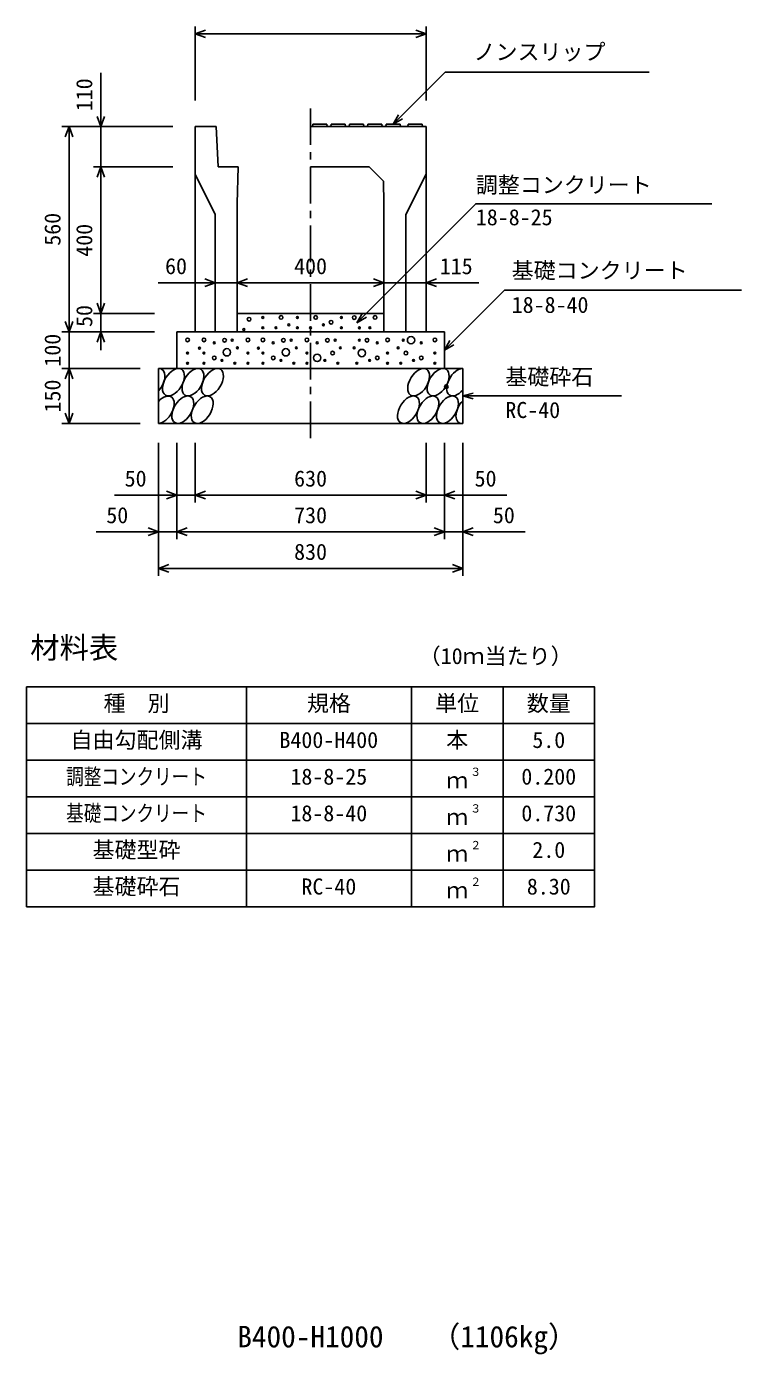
# Model space of a CAD drawing. Units: millimetres, scale not verified. Extents: x -16800 to 16800, y -5940 to 5940.
# Drawn here: x 2432 to 4382, y 32 to 3656 of the extents above; entities that cross this region are included whole.
import ezdxf
from ezdxf.enums import TextEntityAlignment as Align

# ---------------------------------------------------------------- set-up
doc = ezdxf.new("R2010")
doc.units = ezdxf.units.MM
doc.header["$LTSCALE"] = 20
doc.header["$PDMODE"] = 32
doc.header["$PDSIZE"] = 10
doc.linetypes.add('CHAIN1', pattern=[8, 5, -1, 1, -1])
for name, color, linetype, lineweight in [('0-0_DIM', 7, 'Continuous', 25), ('0-2_HATCH', 6, 'Continuous', 25), ('0-3_HYO', 3, 'Continuous', 25), ('0-4_HYO2', 4, 'Continuous', 25), ('0-5_OUTLINE', 3, 'Continuous', 25), ('0-6_TXT', 7, 'Continuous', 25)]:
    doc.layers.add(name, color=color, linetype=linetype, lineweight=lineweight)
doc.layers.add('0-A__0-0_', color=4, linetype='Continuous')
doc.styles.add('ＭＳ ゴシック', font='')
doc.styles.get('ＭＳ ゴシック').set_extended_font_data('MS Gothic')

msp = doc.modelspace()

# ---------------------------------------------------------------- linework, layer by layer
at = {"layer": '0-0_DIM'}
for p, q in [((2891.78, 3655.74), (2891.78, 3454)), ((3521.78, 3635.74), (2891.78, 3635.74)), ((3521.78, 3655.74), (3521.78, 3454)), ((2634.25, 3529.69), (2634.25, 3382.53)), ((3431.78, 3389.03), (3574, 3531.25)), ((4130.88, 3531.25), (3574, 3531.25)), ((3431.78, 3389.03), (3446.78, 3415.01)), ((2527.58, 3382.53), (2830.91, 3382.53)), ((2547.58, 3382.53), (2547.58, 2822.53)), ((2634.25, 3272.53), (2634.25, 3382.53)), ((3431.78, 3389.03), (3457.76, 3404.03)), ((2614.25, 3272.53), (2830.91, 3272.53)), ((2634.25, 2872.53), (2634.25, 3272.53)), ((2946.78, 2956.74), (2790.6, 2956.74)), ((2946.78, 2956.74), (3006.78, 2956.74)), ((3006.78, 2956.74), (3406.78, 2956.74)), ((3406.78, 2956.74), (3521.78, 2956.74)), ((3666.25, 2956.74), (3521.78, 2956.74)), ((3735.44, 2936.19), (3571.78, 2772.53)), ((3735.44, 2936.19), (4382.31, 2936.19)), ((2614.25, 2872.53), (2780.91, 2872.53)), ((2634.25, 2872.53), (2634.25, 2822.53)), ((3333.1, 2847.53), (3348.1, 2873.51)), ((3333.1, 2847.53), (3359.08, 2862.53)), ((2527.58, 2822.53), (2780.91, 2822.53)), ((2547.58, 2722.53), (2547.58, 2822.53)), ((2634.25, 2772.53), (2634.25, 2822.53)), ((3571.78, 2772.53), (3586.78, 2798.51)), ((3571.78, 2772.53), (3597.76, 2787.53)), ((2527.58, 2722.53), (2741.78, 2722.53)), ((2547.58, 2722.53), (2547.58, 2572.53)), ((3621.78, 2647.53), (3650.76, 2655.3)), ((3621.78, 2647.53), (4055.1, 2647.53)), ((3621.78, 2647.53), (3650.76, 2639.77)), ((2527.58, 2572.53), (2741.78, 2572.53)), ((2791.78, 2157.02), (2791.78, 2519.36)), ((2841.78, 2257.02), (2841.78, 2519.36)), ((2891.78, 2357.02), (2891.78, 2519.36)), ((3521.78, 2357.02), (3521.78, 2519.36)), ((3571.78, 2257.02), (3571.78, 2519.36)), ((3621.78, 2157.02), (3621.78, 2519.36)), ((2671.78, 2377.02), (2891.78, 2377.02)), ((2891.78, 2377.02), (3521.78, 2377.02)), ((3741.78, 2377.02), (3521.78, 2377.02)), ((2621.78, 2277.02), (2841.78, 2277.02)), ((2841.78, 2277.02), (3571.78, 2277.02)), ((3791.78, 2277.02), (3571.78, 2277.02)), ((2791.78, 2177.02), (3621.78, 2177.02))]:
    msp.add_line(p, q, dxfattribs=at)
at = {"layer": '0-0_DIM', "linetype": 'CHAIN1'}
msp.add_line((3206.78, 3432.53), (3206.78, 2522.53), dxfattribs=at)
at = {"layer": '0-0_DIM'}
for points in [[(2920.01, 3625.48), (2891.82, 3635.74), (2920.01, 3646)], [(3493.63, 3646), (3521.82, 3635.74), (3493.63, 3625.48)], [(2644.51, 3410.72), (2634.25, 3382.53), (2623.99, 3410.72)], [(2557.84, 3354.34), (2547.58, 3382.53), (2537.32, 3354.34)], [(2644.51, 3244.34), (2634.25, 3272.53), (2623.99, 3244.34)], [(3333.1, 2847.53), (3657.57, 3172), (4301.12, 3172)], [(2918.59, 2946.48), (2946.78, 2956.74), (2918.59, 2967)], [(3034.97, 2946.48), (3006.78, 2956.74), (3034.97, 2967)], [(3378.59, 2967), (3406.78, 2956.74), (3378.59, 2946.48)], [(3549.97, 2967), (3521.78, 2956.74), (3549.97, 2946.48)], [(2644.51, 2900.72), (2634.25, 2872.53), (2623.99, 2900.72)], [(2557.84, 2850.72), (2547.58, 2822.53), (2537.32, 2850.72)], [(2644.51, 2794.34), (2634.25, 2822.53), (2623.99, 2794.34)], [(2557.84, 2694.34), (2547.58, 2722.53), (2537.32, 2694.34)], [(2557.84, 2600.72), (2547.58, 2572.53), (2537.32, 2600.72)], [(2813.59, 2387.28), (2841.78, 2377.02), (2813.59, 2366.76)], [(2919.97, 2366.76), (2891.78, 2377.02), (2919.97, 2387.28)], [(3493.59, 2387.28), (3521.78, 2377.02), (3493.59, 2366.76)], [(3599.97, 2387.28), (3571.78, 2377.02), (3599.97, 2366.76)], [(2763.59, 2287.28), (2791.78, 2277.02), (2763.59, 2266.76)], [(2869.97, 2266.76), (2841.78, 2277.02), (2869.97, 2287.28)], [(3543.59, 2287.28), (3571.78, 2277.02), (3543.59, 2266.76)], [(3649.97, 2287.28), (3621.78, 2277.02), (3649.97, 2266.76)], [(2819.97, 2166.76), (2791.78, 2177.02), (2819.97, 2187.28)], [(3593.59, 2187.28), (3621.78, 2177.02), (3593.59, 2166.76)]]:
    msp.add_lwpolyline(points, dxfattribs=at)
at = {"layer": '0-2_HATCH'}
for p, q in [((3212.78, 3389.03), (3211.78, 3382.53)), ((3250.78, 3389.03), (3212.78, 3389.03)), ((3250.78, 3389.03), (3251.78, 3382.53)), ((3262.78, 3389.03), (3261.78, 3382.53)), ((3300.78, 3389.03), (3262.78, 3389.03)), ((3300.78, 3389.03), (3301.78, 3382.53)), ((3312.78, 3389.03), (3311.78, 3382.53)), ((3350.78, 3389.03), (3312.78, 3389.03)), ((3350.78, 3389.03), (3351.78, 3382.53)), ((3362.78, 3389.03), (3361.78, 3382.53)), ((3400.78, 3389.03), (3362.78, 3389.03)), ((3400.78, 3389.03), (3401.78, 3382.53)), ((3412.78, 3389.03), (3411.78, 3382.53)), ((3450.78, 3389.03), (3412.78, 3389.03)), ((3450.78, 3389.03), (3451.78, 3382.53)), ((3472.78, 3389.03), (3471.78, 3382.53)), ((3510.78, 3389.03), (3472.78, 3389.03)), ((3510.78, 3389.03), (3511.78, 3382.53))]:
    msp.add_line(p, q, dxfattribs=at)
for centre, radius in [((3076.28, 2861.85), 2.5), ((3126.18, 2861.85), 5), ((3170.75, 2861.85), 2.5), ((3220.66, 2861.85), 5), ((3290.75, 2861.85), 2.5), ((3325.92, 2861.56), 5), ((3382.61, 2861.85), 5), ((3024.8, 2828.78), 2.5), ((3038.82, 2856.79), 5), ((3076.28, 2833.83), 2.5), ((3112.17, 2833.83), 2.5), ((3147.21, 2841.71), 2.5), ((3170.75, 2833.83), 2.5), ((3206.64, 2833.83), 2.5), ((3241.69, 2841.71), 2.5), ((3262.71, 2848.71), 5), ((3290.75, 2833.83), 2.5), ((3339.94, 2833.55), 2.5), ((3368.59, 2833.83), 2.5), ((2871.11, 2800.59), 5), ((2915.85, 2800.59), 5), ((2943.89, 2792.71), 2.5), ((2971.92, 2799.71), 5), ((2992.95, 2799.71), 2.5), ((3035.85, 2800.59), 5), ((3076.75, 2800.59), 5), ((3104.79, 2792.71), 2.5), ((3132.82, 2799.71), 5), ((3153.86, 2799.71), 2.5), ((3196.75, 2800.59), 5), ((3224.79, 2792.71), 2.5), ((3252.82, 2799.71), 5), ((3273.86, 2799.71), 2.5), ((3339.71, 2799.71), 2.5), ((3360.74, 2799.71), 5), ((3388.78, 2792.71), 2.5), ((3416.82, 2800.59), 5), ((3459.71, 2799.71), 2.5), ((3480.74, 2799.71), 10), ((3508.78, 2792.71), 2.5), ((3545.76, 2800.59), 5), ((2871.11, 2764.69), 2.5), ((2903.43, 2777.79), 2.5), ((2915.85, 2764.69), 2.5), ((2943.89, 2751.56), 5), ((2978.46, 2766.7), 10), ((3006.97, 2778.7), 2.5), ((3035.85, 2764.69), 2.5), ((3064.33, 2777.79), 2.5), ((3076.75, 2764.69), 2.5), ((3104.79, 2751.56), 5), ((3139.36, 2766.7), 10), ((3167.87, 2778.7), 2.5), ((3196.75, 2764.69), 2.5), ((3224.79, 2751.56), 10), ((3266.84, 2764.69), 5), ((3287.87, 2778.7), 2.5), ((3325.69, 2778.7), 2.5), ((3346.72, 2764.69), 10), ((3388.78, 2751.56), 5), ((3416.82, 2764.69), 2.5), ((3445.69, 2778.7), 2.5), ((3466.72, 2764.69), 5), ((3508.78, 2751.56), 5), ((3545.76, 2764.69), 2.5), ((2871.11, 2736.68), 2.5), ((2915.85, 2736.68), 2.5), ((2964.91, 2744.56), 2.5), ((2999.96, 2736.68), 2.5), ((3035.85, 2736.68), 2.5), ((3076.75, 2736.68), 2.5), ((3125.82, 2744.56), 2.5), ((3160.86, 2736.68), 2.5), ((3196.75, 2736.68), 2.5), ((3245.82, 2744.56), 2.5), ((3280.86, 2736.68), 2.5), ((3332.7, 2736.68), 2.5), ((3367.75, 2744.56), 2.5), ((3416.82, 2736.68), 2.5), ((3452.7, 2736.68), 2.5), ((3487.75, 2744.56), 2.5), ((3545.76, 2736.68), 2.5)]:
    msp.add_circle(centre, radius, dxfattribs=at)
for centre, start_param, end_param in [((2779.42, 2685.02), 4.385593, 6.6745444), ((3607.92, 2685.02), 0.3357715, 4.4411806), ((2804.74, 2610.03), 3.5111464, 7.548991), ((3633.25, 2610.03), 1.2110787, 3.5658734)]:
    msp.add_ellipse(centre, major_axis=(21.81, 35.31), ratio=0.5792, start_param=start_param, end_param=end_param, dxfattribs=at)
for centre in [(2832.63, 2685.02), (2885.84, 2685.02), (2939.04, 2685.02), (3501.51, 2685.02), (3554.72, 2685.02), (2857.95, 2610.03), (2911.16, 2610.03), (3473.62, 2610.03), (3526.83, 2610.03), (3580.04, 2610.03)]:
    msp.add_ellipse(centre, major_axis=(21.81, 35.31), ratio=0.5792, dxfattribs=at)
at = {"layer": '0-3_HYO'}
for p, q in [((3031.78, 1853.57), (3031.78, 1253.57)), ((3481.78, 1853.57), (3481.78, 1253.57)), ((3731.78, 1853.57), (3731.78, 1253.57)), ((2431.78, 1753.57), (3981.78, 1753.57))]:
    msp.add_line(p, q, dxfattribs=at)
msp.add_lwpolyline([(2431.78, 1253.57), (3981.78, 1253.57), (3981.78, 1853.57), (2431.78, 1853.57)], close=True, dxfattribs=at)
at = {"layer": '0-4_HYO2'}
for p, q in [((2431.78, 1653.57), (3981.78, 1653.57)), ((2431.78, 1553.57), (3981.78, 1553.57)), ((2431.78, 1453.57), (3981.78, 1453.57)), ((2431.78, 1353.57), (3981.78, 1353.57))]:
    msp.add_line(p, q, dxfattribs=at)
at = {"layer": '0-5_OUTLINE'}
for p, q in [((2891.78, 3382.53), (2891.78, 2822.53)), ((2949.28, 3382.53), (2891.78, 3382.53)), ((2949.28, 3382.53), (2954.28, 3272.53)), ((3521.78, 3382.53), (3206.78, 3382.53)), ((3521.78, 3382.53), (3521.78, 2822.53)), ((2954.28, 3272.53), (3009.28, 3272.53)), ((3009.28, 3272.53), (3006.78, 3172.53)), ((3206.78, 3272.53), (3366.78, 3272.53)), ((3366.78, 3272.53), (3405.24, 3234.07)), ((2891.78, 3252.53), (2946.78, 3142.53)), ((3405.24, 3234.07), (3406.78, 3172.53)), ((3521.78, 3252.53), (3466.78, 3142.53)), ((3006.78, 3172.53), (3006.78, 2822.53)), ((3406.78, 3172.53), (3406.78, 2822.53)), ((2946.78, 3142.53), (2946.78, 2822.53)), ((3466.78, 3142.53), (3466.78, 2822.53)), ((3006.78, 2872.53), (3406.78, 2872.53)), ((2841.78, 2822.53), (2841.78, 2722.53)), ((2841.78, 2822.53), (3571.78, 2822.53)), ((2891.78, 2822.53), (3006.78, 2822.53)), ((3406.78, 2822.53), (3521.78, 2822.53)), ((3571.78, 2822.53), (3571.78, 2722.53)), ((2791.78, 2572.53), (2791.78, 2722.53)), ((2791.78, 2722.53), (3621.78, 2722.53)), ((3621.78, 2572.53), (3621.78, 2722.53)), ((2791.78, 2572.53), (3621.78, 2572.53))]:
    msp.add_line(p, q, dxfattribs=at)
at = {"layer": '0-A__0-0_'}
msp.add_point((3576.78, 2672.53), dxfattribs=at)

# ---------------------------------------------------------------- texts
at = {"layer": '0-0_DIM', "style": 'ＭＳ ゴシック'}
for s, p in [('ノンスリップ', (3651.3, 3551.43)), ('調整コンクリート', (3657.57, 3188.42)), ('18-8-25', (3657.57, 3100.14)), ('60', (2809.63, 2966.74)), ('400', (3161.78, 2966.74)), ('115', (3559.15, 2966.74)), ('基礎コンクリート', (3755.44, 2954.92)), ('18-8-40', (3755.44, 2861.11)), ('基礎砕石', (3738.1, 2664.71)), ('RC-40', (3738.1, 2574.02)), ('50', (2699.34, 2387.02)), ('630', (3161.78, 2387.02)), ('50', (3654.22, 2387.02)), ('50', (2649.34, 2287.02)), ('730', (3161.78, 2287.02)), ('50', (3704.22, 2287.02)), ('830', (3161.78, 2187.02))]:
    msp.add_text(s, height=43.99, dxfattribs=at).set_placement(p, align=Align.BOTTOM_LEFT)
for s, p in [('110', (2624.25, 3424.62)), ('560', (2537.58, 3057.53)), ('400', (2624.25, 3027.53)), ('50', (2624.25, 2835.86)), ('100', (2537.58, 2727.53)), ('150', (2537.58, 2602.53))]:
    msp.add_text(s, height=43.99, rotation=90, dxfattribs=at).set_placement(p, align=Align.BOTTOM_LEFT)
at = {"layer": '0-6_TXT', "style": 'ＭＳ ゴシック'}
for s, height, p in [('材料表', 58.65, (2441.78, 1913.57)), ('（10ｍ当たり）', 43.99, (3501.78, 1902.57)), ('種\u3000別', 43.99, (2641.78, 1773.57)), ('規格', 43.99, (3196.78, 1773.57)), ('単位', 43.99, (3546.78, 1773.57)), ('数量', 43.99, (3796.78, 1773.57)), ('自由勾配側溝', 43.99, (2551.78, 1673.57)), ('B400-H400', 43.99, (3121.78, 1673.57)), ('本', 43.99, (3576.78, 1673.57)), ('5.0', 43.99, (3811.78, 1673.57)), ('３', 21.99, (3642.32, 1603.94)), ('18-8-25', 43.99, (3151.78, 1573.57)), ('ｍ', 43.99, (3576.78, 1563.57)), ('0.200', 43.99, (3781.78, 1573.57)), ('18-8-40', 43.99, (3151.78, 1473.57)), ('３', 21.99, (3642.32, 1503.94)), ('0.730', 43.99, (3781.78, 1473.57)), ('ｍ', 43.99, (3576.78, 1463.57)), ('基礎型砕', 43.99, (2611.78, 1373.57)), ('２', 21.99, (3642.32, 1403.94)), ('2.0', 43.99, (3811.78, 1373.57)), ('ｍ', 43.99, (3576.78, 1363.57)), ('基礎砕石', 43.99, (2611.78, 1273.57)), ('RC-40', 43.99, (3181.78, 1273.57)), ('ｍ', 43.99, (3576.78, 1263.57)), ('２', 21.99, (3642.32, 1303.94)), ('8.30', 43.99, (3796.78, 1273.57)), ('B400-H1000', 58.65, (3006.78, 33.34)), ('（1106kg）', 58.65, (3535.15, 33.34))]:
    msp.add_text(s, height=height, dxfattribs=at).set_placement(p, align=Align.BOTTOM_LEFT)
at = {"layer": '0-6_TXT', "style": 'ＭＳ ゴシック', "width": 0.8}
for s, p in [('調整コンクリート', (2539.78, 1573.57)), ('基礎コンクリート', (2539.78, 1473.57))]:
    msp.add_text(s, height=43.99, dxfattribs=at).set_placement(p, align=Align.BOTTOM_LEFT)

doc.saveas('drawing.dxf')
